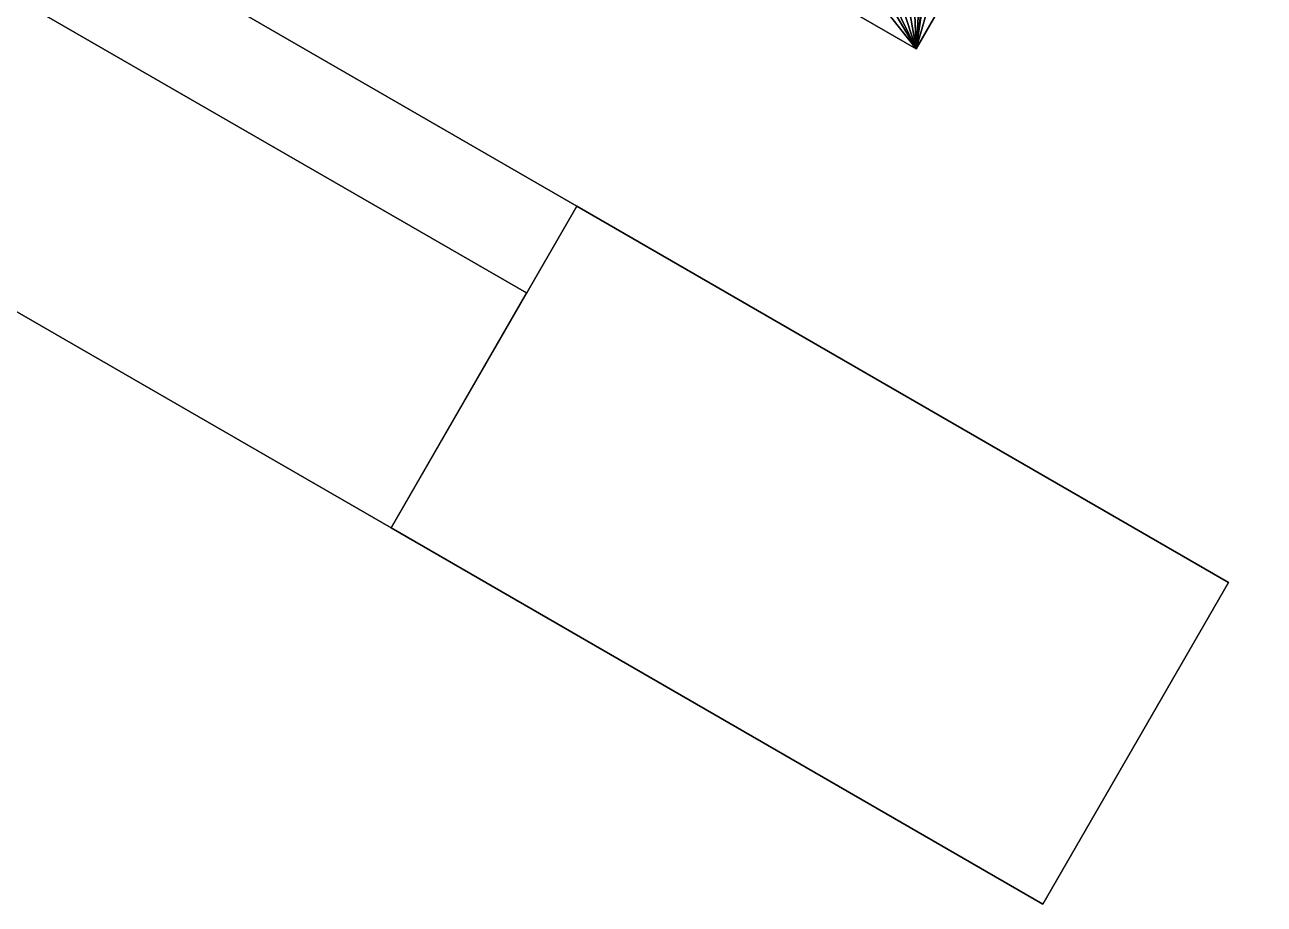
# Model space of a CAD drawing. Header units: metres. Extents: x -21.4 to 37.5, y -14.4 to 12.9.
# Drawn here: x 0.07 to 12.43, y -13.23 to -4.47 of the extents above; entities that cross this region are included whole.
import ezdxf

# ---------------------------------------------------------------- set-up
doc = ezdxf.new("R2010")
doc.units = ezdxf.units.M

msp = doc.modelspace()

# ---------------------------------------------------------------- linework, layer by layer
at = {"layer": 'BLOCK2_OFFICE11', "color": 15}
for points in [[(8.9569, -4.70831, 8.7), (12.42577, 1.29996, 8.7), (10.93159, 2.16263, 8.7)], [(8.9569, -4.70831, 8.7), (10.93159, 2.16263, 8.7), (9.93679, 1.80981, 8.7)], [(8.9569, -4.70831, 8.7), (9.93679, 1.80981, 8.7), (9.77206, 1.48876, 8.7)], [(8.9569, -4.70831, 8.7), (9.77206, 1.48876, 8.7), (9.31629, 0.92917, 8.7)], [(8.9569, -4.70831, 8.7), (9.31629, 0.92917, 8.7), (8.75414, 0.47657, 8.7)], [(8.9569, -4.70831, 8.7), (8.75414, 0.47657, 8.7), (8.11017, 0.15075, 8.7)], [(8.9569, -4.70831, 8.7), (8.11017, 0.15075, 8.7), (7.41253, -0.03407, 8.7)], [(8.9569, -4.70831, 8.7), (6.69171, -0.06981, 8.7), (6.15069, 0.01745, 8.7)], [(6.15069, -1.16541, 8.7), (8.9569, -4.70831, 8.7), (6.15069, 0.01745, 8.7)], [(8.9569, -4.70831, 8.7), (7.41253, -0.03407, 8.7), (6.69171, -0.06981, 8.7)], [(6.15069, -1.16541, 8.7), (5.30617, -2.60056, 8.7), (8.9569, -4.70831, 8.7)]]:
    msp.add_3dface(points, dxfattribs=at)
at = {"layer": 'BLOCK2_OFFICE11', "color": 43}
for points in [[(8.9569, -4.70831, 8.7), (8.9569, -4.70831, 3.35), (12.42577, 1.29996, 3.35), (12.42577, 1.29996, 8.7)], [(5.30617, -2.60056, 8.7), (5.30617, -2.60056, 3.35), (8.9569, -4.70831, 3.35), (8.9569, -4.70831, 8.7)]]:
    msp.add_3dface(points, dxfattribs=at)
at = {"layer": 'Building Shading', "color": 195}
for points in [[(5.57336, -6.27666), (3.72336, -9.48095), (-7.43538, -3.03845), (-5.55507, 0.14834)], [(-5.55507, 0.14834), (-7.43538, -3.03845), (3.72336, -9.48095), (5.57336, -6.27666)], [(-5.55507, 0.14834, 2.33361), (-7.43538, -3.03845, 2.33361), (3.72336, -9.48095, 2.33361), (5.57336, -6.27666, 2.33361)], [(5.57336, -6.27666, 2.33361), (3.72336, -9.48095, 2.33361), (-7.43538, -3.03845, 2.33361), (-5.55507, 0.14834, 2.33361)], [(5.57336, -6.27666, 2.33361), (5.57336, -6.27666), (-5.55507, 0.14834), (-5.55507, 0.14834, 2.33361)], [(-5.55507, 0.14834, 2.33361), (-5.55507, 0.14834), (5.57336, -6.27666), (5.57336, -6.27666, 2.33361)], [(-6.06551, -0.71677, 7.25), (-7.43538, -3.03845, 7.25), (3.72336, -9.48095, 7.25), (5.07486, -7.14009, 7.25)], [(5.07486, -7.14009, 7.25), (3.72336, -9.48095, 7.25), (-7.43538, -3.03845, 7.25), (-6.06551, -0.71677, 7.25)], [(5.07486, -7.14009, 2.33361), (3.72336, -9.48095, 2.33361), (-7.43538, -3.03845, 2.33361), (-6.06551, -0.71677, 2.33361)], [(-6.06551, -0.71677, 2.33361), (-7.43538, -3.03845, 2.33361), (3.72336, -9.48095, 2.33361), (5.07486, -7.14009, 2.33361)], [(5.07486, -7.14009, 7.25), (5.07486, -7.14009, 2.33361), (-6.06551, -0.71677, 2.33361), (-6.06551, -0.71677, 7.25)], [(-6.06551, -0.71677, 7.25), (-6.06551, -0.71677, 2.33361), (5.07486, -7.14009, 2.33361), (5.07486, -7.14009, 7.25)], [(-7.43538, -3.03845, 2.33361), (-7.43538, -3.03845), (3.72336, -9.48095), (3.72336, -9.48095, 2.33361)], [(3.72336, -9.48095, 2.33361), (3.72336, -9.48095), (-7.43538, -3.03845), (-7.43538, -3.03845, 2.33361)], [(-7.43538, -3.03845, 7.25), (-7.43538, -3.03845, 2.33361), (3.72336, -9.48095, 2.33361), (3.72336, -9.48095, 7.25)], [(3.72336, -9.48095, 7.25), (3.72336, -9.48095, 2.33361), (-7.43538, -3.03845, 2.33361), (-7.43538, -3.03845, 7.25)], [(5.57336, -6.27666, 2.35), (3.72336, -9.48095, 2.35), (10.21855, -13.23095, 2.35), (12.06855, -10.02666, 2.35)], [(12.06855, -10.02666, 2.35), (10.21855, -13.23095, 2.35), (3.72336, -9.48095, 2.35), (5.57336, -6.27666, 2.35)], [(12.06855, -10.02666), (10.21855, -13.23095), (3.72336, -9.48095), (5.57336, -6.27666)], [(5.57336, -6.27666), (3.72336, -9.48095), (10.21855, -13.23095), (12.06855, -10.02666)], [(5.57336, -6.27666, 2.35), (5.57336, -6.27666), (3.72336, -9.48095), (3.72336, -9.48095, 2.35)], [(3.72336, -9.48095, 2.35), (3.72336, -9.48095), (5.57336, -6.27666), (5.57336, -6.27666, 2.35)], [(3.72336, -9.48095, 2.33361), (3.72336, -9.48095), (5.57336, -6.27666), (5.57336, -6.27666, 2.33361)], [(5.57336, -6.27666, 2.33361), (5.57336, -6.27666), (3.72336, -9.48095), (3.72336, -9.48095, 2.33361)], [(12.06855, -10.02666, 2.35), (12.06855, -10.02666), (5.57336, -6.27666), (5.57336, -6.27666, 2.35)], [(5.57336, -6.27666, 2.35), (5.57336, -6.27666), (12.06855, -10.02666), (12.06855, -10.02666, 2.35)], [(3.72336, -9.48095, 7.25), (3.72336, -9.48095, 2.33361), (5.07486, -7.14009, 2.33361), (5.07486, -7.14009, 7.25)], [(5.07486, -7.14009, 7.25), (5.07486, -7.14009, 2.33361), (3.72336, -9.48095, 2.33361), (3.72336, -9.48095, 7.25)], [(3.72336, -9.48095, 2.35), (3.72336, -9.48095), (10.21855, -13.23095), (10.21855, -13.23095, 2.35)], [(10.21855, -13.23095, 2.35), (10.21855, -13.23095), (3.72336, -9.48095), (3.72336, -9.48095, 2.35)], [(10.21855, -13.23095, 2.35), (10.21855, -13.23095), (12.06855, -10.02666), (12.06855, -10.02666, 2.35)], [(12.06855, -10.02666, 2.35), (12.06855, -10.02666), (10.21855, -13.23095), (10.21855, -13.23095, 2.35)]]:
    msp.add_3dface(points, dxfattribs=at)

doc.saveas('drawing.dxf')
